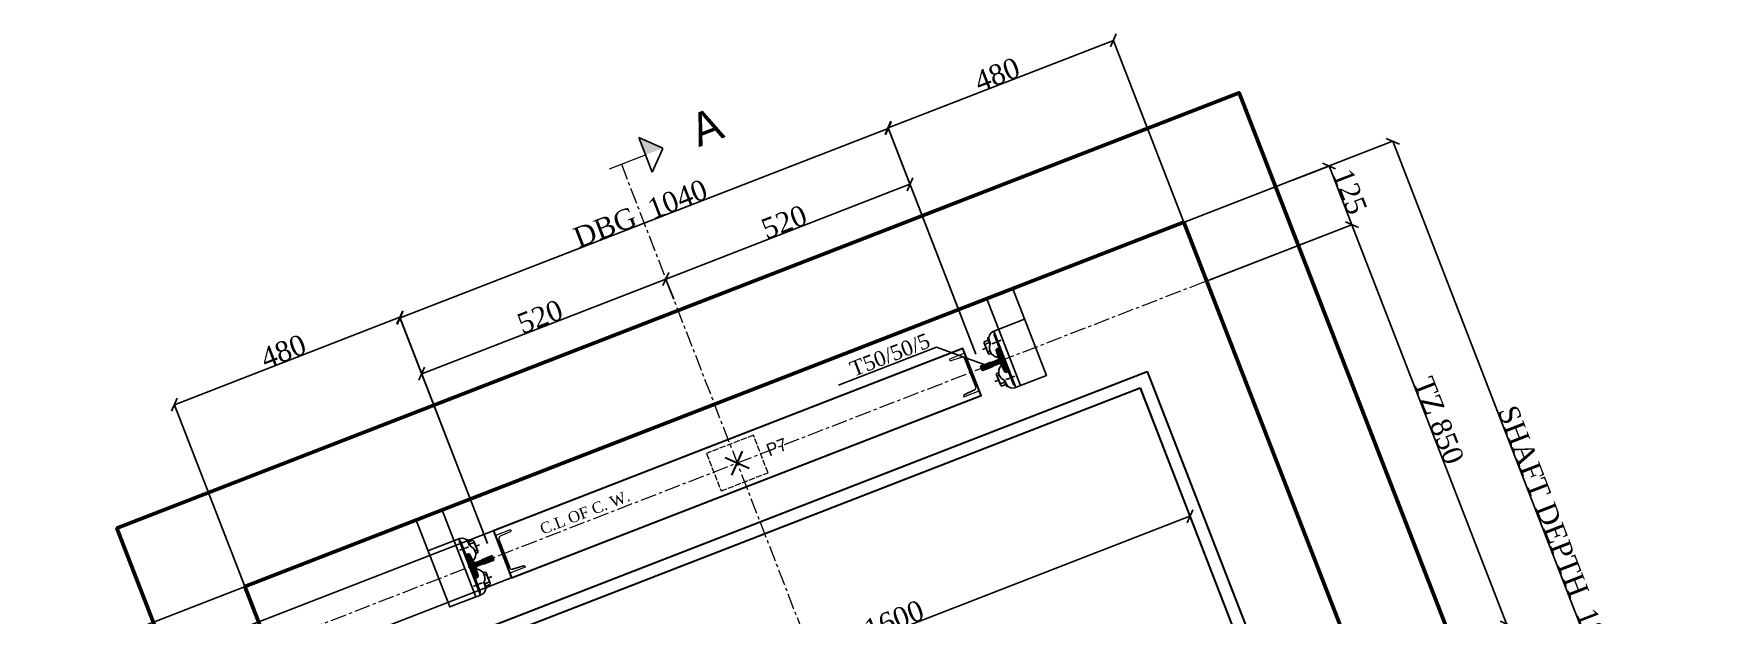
# Model space of a CAD drawing. Header units: millimetres. Extents: x 22640 to 26002, y -77691 to -74265.
# Drawn here: x 22640 to 26002, y -75419 to -74265 of the extents above; entities that cross this region are included whole.
import ezdxf
from ezdxf import colors
from ezdxf.entities.mleader import LeaderData, LeaderLine
from ezdxf.math import Vec2, Vec3

# ---------------------------------------------------------------- set-up
doc = ezdxf.new("R2010")
doc.units = ezdxf.units.MM
for name, pattern in [('ACAD_ISO02W100', [15, 12, -3]), ('ACAD_ISO10W100', [18, 12, -3, 0, -3]), ('CENTER', [50.8, 31.75, -6.35, 6.35, -6.35]), ('CENTER2', [28.575, 19.05, -3.175, 3.175, -3.175])]:
    doc.linetypes.add(name, pattern=pattern)
for name, color, linetype in [('7', 6, 'ACAD_ISO10W100'), ('PDF_0', 7, 'Continuous'), ('PDF_gide rail', 7, 'Continuous')]:
    doc.layers.add(name, color=color, linetype=linetype)
for name, color, linetype, lineweight in [('Car', 3, 'Continuous', 18), ('CL', 2, 'CENTER', 0), ('DL', 8, 'ACAD_ISO02W100', 0), ('step&guides', 3, 'Continuous', 30), ('Wall', 1, 'Continuous', 50)]:
    doc.layers.add(name, color=color, linetype=linetype, lineweight=lineweight)
doc.styles.add('nassar2', font='cent.shx', dxfattribs={"height": 60})
doc.styles.add('top', font='cent.shx', dxfattribs={"height": 40})
doc.dimstyles.new('top', dxfattribs={"dimtxt": 35, "dimasz": 20, "dimexe": 1.25, "dimexo": 0.625, "dimtad": 1, "dimtxsty": 'top', "dimblk": 'OBLIQUE', "dimcen": 2.5, "dimadec": 0, "dimazin": 0, "dimtfac": 1, "dimtmove": 0, "dimatfit": 3, "dimldrblk": 'OBLIQUE', "dimfxl": 1, "dimarcsym": 0})
pattern_1 = [(66.1994384, (43754.69266, -77520.7474), (-0.11436946406, 0.050444283), [])]
pattern_2 = [(66.1994384, (43754.69266, -77520.7474), (-0.1143694641, 0.050444283), [])]

# ---------------------------------------------------------------- blocks, each defined once
blk = doc.blocks.new('_Oblique')
at = {"color": 0, "linetype": 'ByBlock', "lineweight": -2}
blk.add_line((-0.5, -0.5), (0.5, 0.5), dxfattribs=at)
blk = doc.blocks.new('*D35')
at = {"color": 0, "lineweight": -2, "transparency": 16777216}
for p, q in [((23410.2, -74939.7), (23895, -74751.7)), ((23907.4, -74783.7), (23894.5, -74750.5)), ((23506.5, -75188), (23409.7, -74938.5))]:
    blk.add_line(p, q, dxfattribs=at)
at = {"layer": 'Defpoints', "color": 0, "transparency": 16777216}
for p in [(23895, -74751.7), (23907.6, -74784.3), (23506.7, -75188.6)]:
    blk.add_point(p, dxfattribs=at)
at = {"color": 0, "lineweight": -2, "transparency": 16777216, "xscale": 20, "yscale": 20, "zscale": 20}
for p, rotation in [((23895, -74751.7), 21.1994384195994), ((23410.2, -74939.7), 201.1994384195994)]:
    blk.add_blockref('_Oblique', p, dxfattribs=dict(at, rotation=rotation))
at = {"color": 0, "transparency": 16777216, "insert": (23645.1, -74826.4), "char_height": 40, "attachment_point": 5, "rotation": 21.1994, "style": 'top'}
blk.add_mtext('520', dxfattribs=at)
blk = doc.blocks.new('*D36')
at = {"color": 0, "lineweight": -2, "transparency": 16777216}
for p, q in [((24379.8, -74563.6), (23895, -74751.7)), ((24476.1, -74812), (24379.3, -74562.5)), ((23910.6, -74791.9), (23894.5, -74750.5))]:
    blk.add_line(p, q, dxfattribs=at)
at = {"layer": 'Defpoints', "color": 0, "transparency": 16777216}
for p in [(23895, -74751.7), (23910.8, -74792.5), (24476.3, -74812.5)]:
    blk.add_point(p, dxfattribs=at)
at = {"color": 0, "lineweight": -2, "transparency": 16777216, "xscale": 20, "yscale": 20, "zscale": 20}
for p, rotation in [((24379.8, -74563.6), 21.19943841959937), ((23895, -74751.7), 201.1994384195994)]:
    blk.add_blockref('_Oblique', p, dxfattribs=dict(at, rotation=rotation))
at = {"color": 0, "transparency": 16777216, "insert": (24129.9, -74638.4), "char_height": 40, "attachment_point": 5, "rotation": 21.1994, "style": 'top'}
blk.add_mtext('520', dxfattribs=at)
blk = doc.blocks.new('*D37')
at = {"color": 0, "lineweight": -2, "transparency": 16777216}
for p, q in [((23367.1, -74828.7), (24336.7, -74452.6)), ((24510.5, -74900.7), (24336.3, -74451.5)), ((23540.9, -75276.8), (23366.7, -74827.6))]:
    blk.add_line(p, q, dxfattribs=at)
at = {"layer": 'Defpoints', "color": 0, "transparency": 16777216}
for p in [(24336.7, -74452.6), (24510.8, -74901.3), (23541.1, -75277.4)]:
    blk.add_point(p, dxfattribs=at)
at = {"color": 0, "lineweight": -2, "transparency": 16777216, "xscale": 20, "yscale": 20, "zscale": 20}
for p, rotation in [((24336.7, -74452.6), 21.1994384195994), ((23367.1, -74828.7), 201.1994384195994)]:
    blk.add_blockref('_Oblique', p, dxfattribs=dict(at, rotation=rotation))
at = {"color": 0, "transparency": 16777216, "insert": (23844.5, -74621.5), "char_height": 40, "attachment_point": 5, "rotation": 21.1994, "style": 'top'}
blk.add_mtext('DBG  1040', dxfattribs=at)
blk = doc.blocks.new('*D38')
at = {"color": 0, "lineweight": -2, "transparency": 16777216}
for p, q in [((23366.7, -74827.6), (22919.1, -75001.1)), ((23538.8, -75271.4), (23366.2, -74826.4)), ((23104.2, -75478.1), (22918.7, -75000))]:
    blk.add_line(p, q, dxfattribs=at)
at = {"layer": 'Defpoints', "color": 0, "transparency": 16777216}
for p in [(22919.1, -75001.1), (23539, -75272), (23104.4, -75478.7)]:
    blk.add_point(p, dxfattribs=at)
at = {"color": 0, "lineweight": -2, "transparency": 16777216, "xscale": 20, "yscale": 20, "zscale": 20}
for p, rotation in [((23366.7, -74827.6), 21.19943841959937), ((22919.1, -75001.1), 201.1994384195994)]:
    blk.add_blockref('_Oblique', p, dxfattribs=dict(at, rotation=rotation))
at = {"color": 0, "transparency": 16777216, "insert": (23135.4, -74895.1), "char_height": 40, "attachment_point": 5, "rotation": 21.1994, "style": 'top'}
blk.add_mtext('480', dxfattribs=at)
blk = doc.blocks.new('*D39')
at = {"color": 0, "lineweight": -2, "transparency": 16777216}
for p, q in [((24336.3, -74451.5), (24783.8, -74277.9)), ((24968.8, -74754.9), (24783.3, -74276.7)), ((24510.5, -74900.7), (24335.8, -74450.3))]:
    blk.add_line(p, q, dxfattribs=at)
at = {"layer": 'Defpoints', "color": 0, "transparency": 16777216}
for p in [(24783.8, -74277.9), (24969, -74755.5), (24510.8, -74901.3)]:
    blk.add_point(p, dxfattribs=at)
at = {"color": 0, "lineweight": -2, "transparency": 16777216, "xscale": 20, "yscale": 20, "zscale": 20}
for p, rotation in [((24783.8, -74277.9), 21.1994384195994), ((24336.3, -74451.5), 201.1994384195994)]:
    blk.add_blockref('_Oblique', p, dxfattribs=dict(at, rotation=rotation))
at = {"color": 0, "transparency": 16777216, "insert": (24552.6, -74345.5), "char_height": 40, "attachment_point": 5, "rotation": 21.1994, "style": 'top'}
blk.add_mtext('480', dxfattribs=at)
blk = doc.blocks.new('*D47')
at = {"color": 0, "lineweight": -2, "transparency": 16777216}
for p, q in [((25140, -74555.1), (25213.2, -74526.7)), ((25257.3, -74643.7), (25212.1, -74527.2)), ((24965, -74757.1), (25258.4, -74643.3))]:
    blk.add_line(p, q, dxfattribs=at)
at = {"layer": 'Defpoints', "color": 0, "transparency": 16777216}
for p in [(25212.1, -74527.2), (25139.4, -74555.4), (24964.4, -74757.3)]:
    blk.add_point(p, dxfattribs=at)
at = {"color": 0, "lineweight": -2, "transparency": 16777216, "xscale": 20, "yscale": 20, "zscale": 20}
for p, rotation in [((25212.1, -74527.2), 111.1994384197184), ((25257.3, -74643.7), 291.1994384197184)]:
    blk.add_blockref('_Oblique', p, dxfattribs=dict(at, rotation=rotation))
at = {"color": 0, "transparency": 16777216, "insert": (25253.9, -74578), "char_height": 40, "attachment_point": 5, "rotation": 291.1994, "style": 'top'}
blk.add_mtext('125', dxfattribs=at)
blk = doc.blocks.new('*D49')
at = {"color": 0, "lineweight": -2, "transparency": 16777216}
for p, q in [((24969.6, -74755.3), (25258.4, -74643.3)), ((25564.6, -75436.2), (25257.3, -74643.7)), ((25272.3, -75549.6), (25565.8, -75435.7))]:
    blk.add_line(p, q, dxfattribs=at)
at = {"layer": 'Defpoints', "color": 0, "transparency": 16777216}
for p in [(25257.3, -74643.7), (24969, -74755.5), (25271.8, -75549.8)]:
    blk.add_point(p, dxfattribs=at)
at = {"color": 0, "lineweight": -2, "transparency": 16777216, "xscale": 20, "yscale": 20, "zscale": 20}
for p, rotation in [((25257.3, -74643.7), 111.1994384197184), ((25564.6, -75436.2), 291.1994384197184)]:
    blk.add_blockref('_Oblique', p, dxfattribs=dict(at, rotation=rotation))
at = {"color": 0, "transparency": 16777216, "insert": (25430.2, -75032.5), "char_height": 40, "attachment_point": 5, "rotation": 291.1994, "style": 'top'}
blk.add_mtext('TZ 850', dxfattribs=at)
blk = doc.blocks.new('*D53')
at = {"color": 0, "lineweight": -2, "transparency": 16777216}
for p, q in [((23058.6, -75362.4), (22651.8, -75520.2)), ((23103.8, -75479), (22697, -75636.7)), ((22698.2, -75636.3), (22653, -75519.7))]:
    blk.add_line(p, q, dxfattribs=at)
at = {"layer": 'Defpoints', "color": 0, "transparency": 16777216}
for p in [(23059.2, -75362.2), (23104.4, -75478.7), (22653, -75519.7)]:
    blk.add_point(p, dxfattribs=at)
at = {"color": 0, "lineweight": -2, "transparency": 16777216, "xscale": 20, "yscale": 20, "zscale": 20}
for p, rotation in [((22653, -75519.7), 111.1994384197184), ((22698.2, -75636.3), 291.1994384197184)]:
    blk.add_blockref('_Oblique', p, dxfattribs=dict(at, rotation=rotation))
at = {"color": 0, "transparency": 16777216, "insert": (22694.8, -75570.6), "char_height": 40, "attachment_point": 5, "rotation": 291.1994, "style": 'top'}
blk.add_mtext('125', dxfattribs=at)
blk = doc.blocks.new('*D63')
at = {"color": 0, "lineweight": -2, "transparency": 16777216}
for p, q in [((24837, -74968.3), (24936.1, -75223.7)), ((23443.9, -75801.1), (24935.7, -75222.5)), ((23345.3, -75546.8), (23444.4, -75802.3))]:
    blk.add_line(p, q, dxfattribs=at)
at = {"layer": 'Defpoints', "color": 0, "transparency": 16777216}
for p in [(24836.8, -74967.7), (24935.7, -75222.5), (23345.1, -75546.3)]:
    blk.add_point(p, dxfattribs=at)
at = {"color": 0, "lineweight": -2, "transparency": 16777216, "xscale": 20, "yscale": 20, "zscale": 20}
for p, rotation in [((24935.7, -75222.5), 21.1994384195994), ((23443.9, -75801.1), 201.1994384195994)]:
    blk.add_blockref('_Oblique', p, dxfattribs=dict(at, rotation=rotation))
at = {"color": 0, "transparency": 16777216, "insert": (24182.3, -75492.6), "char_height": 40, "attachment_point": 5, "rotation": 21.1994, "style": 'top'}
blk.add_mtext('CAR WIDTH 1600', dxfattribs=at)
blk = doc.blocks.new('*D54')
at = {"color": 0, "lineweight": -2, "transparency": 16777216}
for p, q in [((24919.8, -74640.5), (25339.8, -74477.6)), ((25989.5, -76156.3), (25338.6, -74478.1)), ((25570.7, -76318.7), (25990.7, -76155.8))]:
    blk.add_line(p, q, dxfattribs=at)
at = {"layer": 'Defpoints', "color": 0, "transparency": 16777216}
for p in [(25338.6, -74478.1), (24919.2, -74640.8), (25570.1, -76319)]:
    blk.add_point(p, dxfattribs=at)
at = {"color": 0, "lineweight": -2, "transparency": 16777216, "xscale": 20, "yscale": 20, "zscale": 20}
for p, rotation in [((25338.6, -74478.1), 111.1994384197184), ((25989.5, -76156.3), 291.1994384197184)]:
    blk.add_blockref('_Oblique', p, dxfattribs=dict(at, rotation=rotation))
at = {"color": 0, "transparency": 16777216, "insert": (25665.2, -75263.1), "char_height": 40, "attachment_point": 5, "rotation": 291.1994, "style": 'top'}
blk.add_mtext('SHAFT DEPTH  1800', dxfattribs=at)
blk = doc.blocks.new('*D64')
at = {"color": 0, "lineweight": -2, "transparency": 16777216}
for p, q in [((23551.9, -75251.5), (22813.8, -75537.8)), ((23588.1, -75344.8), (22849.9, -75631.1)), ((22814.9, -75537.4), (22851.1, -75630.6))]:
    blk.add_line(p, q, dxfattribs=at)
at = {"layer": 'Defpoints', "color": 0, "transparency": 16777216}
for p in [(23552.5, -75251.3), (23588.6, -75344.5), (22851.1, -75630.6)]:
    blk.add_point(p, dxfattribs=at)
at = {"color": 0, "lineweight": -2, "transparency": 16777216, "xscale": 20, "yscale": 20, "zscale": 20}
for p, rotation in [((22814.9, -75537.4), 111.1994384197184), ((22851.1, -75630.6), 291.1994384197184)]:
    blk.add_blockref('_Oblique', p, dxfattribs=dict(at, rotation=rotation))
at = {"color": 0, "transparency": 16777216, "insert": (22833, -75584), "char_height": 40, "attachment_point": 5, "rotation": 291.1994, "style": 'top'}
blk.add_mtext('100', dxfattribs=at)
blk = doc.blocks.new('*D65')
at = {"color": 0, "lineweight": -2, "transparency": 16777216}
for p, q in [((23588.1, -75344.8), (22803.3, -75649.1)), ((23312.2, -75532.2), (22830.4, -75719.1)), ((22804.5, -75648.7), (22831.6, -75718.6))]:
    blk.add_line(p, q, dxfattribs=at)
at = {"layer": 'Defpoints', "color": 0, "transparency": 16777216}
for p in [(23588.6, -75344.5), (23312.7, -75532), (22831.6, -75718.6)]:
    blk.add_point(p, dxfattribs=at)
at = {"color": 0, "lineweight": -2, "transparency": 16777216, "xscale": 20, "yscale": 20, "zscale": 20}
for p, rotation in [((22804.5, -75648.7), 111.1994384197184), ((22831.6, -75718.6), 291.1994384197184)]:
    blk.add_blockref('_Oblique', p, dxfattribs=dict(at, rotation=rotation))
at = {"color": 0, "transparency": 16777216, "insert": (22818, -75683.7), "char_height": 40, "attachment_point": 5, "rotation": 291.1994, "style": 'top'}
blk.add_mtext('75', dxfattribs=at)

msp = doc.modelspace()

# ---------------------------------------------------------------- hatches: boundary and pattern name
h = msp.add_hatch()
h.set_pattern_fill('ANSI31', color=256, angle=21.199438)
h.set_pattern_definition(pattern_2)
h.paths.add_polyline_path([(24559.061, -74887.577), (24554.12, -74889.493, 0.26508525), (24551.827, -74893.262), (24555.36, -74907.388, -0.36605419), (24552.624, -74912.993), (24540.895, -74917.542), (24540.57, -74916.702), (24519.846, -74924.74), (24521.485, -74928.966), (24568.101, -74910.885)])
h = msp.add_hatch()
h.set_pattern_fill('ANSI31', color=256, angle=21.199438)
h.set_pattern_definition(pattern_2)
edge = h.paths.add_edge_path()
edge.add_line((24577.312, -74934.633), (24572.372, -74936.549))
edge.add_arc((24571.339, -74932.217), 4.453, 224.026314, 283.413478, ccw=False)
edge.add_line((24568.137, -74935.312), (24561.221, -74922.498))
edge.add_arc((24556.964, -74924.781), 4.83, 28.211738, 108.633192)
edge.add_line((24555.421, -74920.204), (24543.692, -74924.753))
edge.add_line((24543.692, -74924.753), (24544.018, -74925.593))
edge.add_line((24544.018, -74925.593), (24523.294, -74933.631))
edge.add_line((24523.294, -74933.631), (24521.485, -74928.966))
edge.add_line((24521.485, -74928.966), (24568.101, -74910.885))
edge.add_line((24568.101, -74910.885), (24577.312, -74934.633))
h = msp.add_hatch()
h.set_pattern_fill('ANSI31', color=256, angle=21.199438)
h.set_pattern_definition(pattern_1)
h.paths.add_polyline_path([(23496.207, -75299.818), (23501.147, -75297.902, -0.26508525), (23505.383, -75299.139), (23512.298, -75311.954, 0.36605419), (23518.098, -75314.247), (23529.827, -75309.698), (23529.501, -75308.859), (23550.225, -75300.821), (23551.864, -75305.046), (23505.248, -75323.127)])
h = msp.add_hatch()
h.set_pattern_fill('ANSI31', color=256, angle=21.199438)
h.set_pattern_definition(pattern_1)
edge = h.paths.add_edge_path()
edge.add_line((23514.459, -75346.875), (23519.399, -75344.959))
edge.add_arc((23517.241, -75341.063), 4.453, 298.985399, 358.372563)
edge.add_line((23521.692, -75341.19), (23518.159, -75327.063))
edge.add_arc((23522.842, -75325.879), 4.83, 473.765685, 554.187139, ccw=False)
edge.add_line((23520.895, -75321.459), (23532.624, -75316.91))
edge.add_line((23532.624, -75316.91), (23532.95, -75317.749))
edge.add_line((23532.95, -75317.749), (23553.674, -75309.711))
edge.add_line((23553.674, -75309.711), (23551.864, -75305.046))
edge.add_line((23551.864, -75305.046), (23505.248, -75323.127))
edge.add_line((23505.248, -75323.127), (23514.459, -75346.875))
at = {"layer": 'Car', "lineweight": 25, "ltscale": 4, "transparency": 16777216}
h = msp.add_hatch(color=256, dxfattribs=at)
h.dxf.hatch_style = 1
h.paths.add_polyline_path([(23854.809, -74505.235), (23841.613, -74470.934), (23888.903, -74492.118)])

# ---------------------------------------------------------------- linework, layer by layer
for p, q in [((23063.849, -75360.382), (24919.181, -74640.768)), ((24546.471, -74855.117), (24607.456, -74831.463)), ((24559.146, -74887.797), (24546.471, -74855.117)), ((24488.614, -74909.967), (24510.291, -74965.856)), ((24552.624, -74912.993), (24540.895, -74917.542)), ((24554.12, -74889.493), (24559.061, -74887.577)), ((24559.146, -74887.797), (24577.227, -74934.413)), ((24540.527, -74916.592), (24519.803, -74924.63)), ((24519.803, -74924.63), (24523.166, -74933.301)), ((24519.803, -74924.63), (24523.166, -74933.301)), ((24523.166, -74933.301), (24519.803, -74924.63)), ((24540.57, -74916.702), (24519.846, -74924.74)), ((24519.846, -74924.74), (24523.209, -74933.411)), ((24519.846, -74924.74), (24523.209, -74933.411)), ((24543.89, -74925.263), (24523.166, -74933.301)), ((24543.933, -74925.373), (24523.209, -74933.411)), ((24540.895, -74917.542), (24540.527, -74916.592)), ((24543.522, -74924.313), (24543.89, -74925.263)), ((24555.282, -74919.847), (24543.554, -74924.396)), ((24572.201, -74936.109), (24577.141, -74934.193)), ((24572.201, -74936.109), (24577.016, -74934.242)), ((24577.227, -74934.413), (24589.731, -74966.653)), ((24587.399, -74967.558), (24650.717, -74942.999)), ((23496.293, -75300.038), (23483.617, -75267.358)), ((23563.328, -75268.852), (23585.005, -75324.74)), ((23501.147, -75297.902), (23496.207, -75299.818)), ((23496.293, -75300.038), (23514.373, -75346.655)), ((23518.098, -75314.247), (23529.827, -75309.698)), ((23520.757, -75321.101), (23532.485, -75316.552)), ((23529.459, -75308.749), (23550.183, -75300.711)), ((23529.827, -75309.698), (23529.459, -75308.749)), ((23529.501, -75308.859), (23550.225, -75300.821)), ((23532.453, -75316.47), (23532.822, -75317.419)), ((23532.822, -75317.419), (23553.546, -75309.381)), ((23532.864, -75317.529), (23553.588, -75309.491)), ((23550.183, -75300.711), (23553.546, -75309.381)), ((23550.183, -75300.711), (23553.546, -75309.381)), ((23553.546, -75309.381), (23550.183, -75300.711)), ((23550.225, -75300.821), (23553.588, -75309.491)), ((23550.225, -75300.821), (23553.588, -75309.491)), ((23519.228, -75344.519), (23514.288, -75346.435)), ((23514.373, -75346.655), (23526.878, -75378.895)), ((23519.228, -75344.519), (23514.414, -75346.386))]:
    msp.add_line(p, q)
for points in [[(24599.055, -74963.037), (24650.717, -74942.999), (24583.927, -74770.8), (24532.265, -74790.838)], [(23517.555, -75382.511), (23465.893, -75402.549), (23399.103, -75230.35), (23450.765, -75210.312)]]:
    msp.add_lwpolyline(points, close=True)
for points in [[(23483.617, -75267.358), (23422.632, -75291.013)], [(23526.963, -75379.115), (23498.994, -75389.963)]]:
    msp.add_lwpolyline(points)
at = {"layer": 'Car', "lineweight": 25, "ltscale": 4, "transparency": 33554666}
for p, q in [((23888.903, -74492.118, -114), (23841.613, -74470.934, -114)), ((23841.613, -74470.934, -114), (23868.004, -74539.535, -114)), ((23868.004, -74539.535, -114), (23889.057, -74492.194, -114))]:
    msp.add_line(p, q, dxfattribs=at)
at = {"layer": 'Car', "ltscale": 4, "transparency": 33554666}
msp.add_line((23783.217, -74533.002, -114), (23854.809, -74505.235, -114), dxfattribs=at)
at = {"layer": 'Car', "linetype": 'CENTER2', "lineweight": 30, "ltscale": 4, "transparency": 33554666}
for p, q in [((24060.65, -75127.672), (24012.784, -75106.56)), ((24026.161, -75141.049), (24047.273, -75093.182))]:
    msp.add_line(p, q, dxfattribs=at)
at = {"layer": 'CL'}
for p, q in [((23806.638, -74523.918, -110.467), (24885.538, -77305.571)), ((24964.383, -74757.308), (23109.051, -75476.923))]:
    msp.add_line(p, q, dxfattribs=at)
at = {"layer": 'DL'}
msp.add_lwpolyline([(24004.658, -75172.348), (24097.89, -75136.186), (24068.961, -75061.6), (23975.728, -75097.762)], close=True, dxfattribs=at)
at = {"layer": 'PDF_0', "lineweight": 25}
for points in [[(24527.478, -74876.525, 0.42555746), (24529.102, -74880.703), (24537.75, -74877.349)], [(24536.04, -74867.54), (24534.219, -74868.246), (24539.162, -74880.99, 0.19879356), (24539.278, -74878.589)], [(24540.966, -74899.141), (24536.869, -74900.729, -0.42555746), (24535.245, -74896.551)], [(24539.149, -74880.991, 0.4769017), (24552.202, -74906.445, 0.14500939), (24553.446, -74906.343)], [(24555.982, -74937.855), (24551.885, -74939.444, 0.42555746), (24553.503, -74943.625)], [(24566.879, -74952.483, -0.4769017), (24559.354, -74924.884, -0.14500939), (24560.341, -74924.121)], [(24561.271, -74963.651, -0.42555746), (24559.653, -74959.47), (24568.3, -74956.116)], [(24573.651, -74964.512), (24571.831, -74965.218), (24566.888, -74952.474, -0.19879356), (24568.592, -74954.17)], [(23499.697, -75269.499), (23501.518, -75268.793), (23506.461, -75281.537, -0.19879356), (23504.756, -75279.842)], [(23512.078, -75270.361, -0.42555746), (23513.696, -75274.542), (23505.048, -75277.896)], [(23506.47, -75281.529, -0.4769017), (23513.995, -75309.128, -0.14500939), (23513.007, -75309.891)], [(23517.367, -75296.157), (23521.463, -75294.568, 0.42555746), (23519.845, -75290.387)], [(23534.199, -75353.021, 0.4769017), (23521.146, -75327.566, 0.14500939), (23519.902, -75327.669)], [(23532.383, -75334.871), (23536.479, -75333.282, -0.42555746), (23538.103, -75337.461)], [(23537.309, -75366.471), (23539.13, -75365.765), (23534.187, -75353.021, 0.19879356), (23534.071, -75355.422)], [(23545.871, -75357.487, 0.42555746), (23544.247, -75353.308), (23535.599, -75356.662)]]:
    msp.add_lwpolyline(points, format="xyb", dxfattribs=at)
for points in [[(24527.337, -74876.152), (24535.984, -74872.798)], [(24527.401, -74878.96), (24535.168, -74898.986)], [(24537.071, -74872.9), (24539.19, -74878.362)], [(24542.673, -74879.978), (24548.864, -74877.577)], [(24546.471, -74855.117), (24544.138, -74856.021)], [(24556.421, -74886.339), (24547.065, -74862.217)], [(24547.723, -74858.347), (24588.649, -74963.863)], [(24588.649, -74963.863), (24547.723, -74858.347)], [(24547.723, -74858.347), (24588.649, -74963.863)], [(24549.448, -74877.35), (24550.416, -74876.975)], [(24551.252, -74876.651), (24560.588, -74873.03)], [(24523.911, -74891.618), (24531.193, -74888.794)], [(24523.911, -74891.618), (24531.193, -74888.794)], [(24532.103, -74888.441), (24533.013, -74888.088)], [(24538.745, -74894.766), (24535.104, -74896.178)], [(24551.183, -74893.083), (24554.509, -74904.36)], [(24552.121, -74890.102), (24553.941, -74889.395), (24556.348, -74888.367)], [(24559.572, -74961.904), (24551.805, -74941.878)], [(24557.292, -74942.583), (24553.651, -74943.995)], [(24567.611, -74935.439), (24562.464, -74924.868)], [(24570.314, -74937.008), (24572.135, -74936.302), (24574.606, -74935.439)], [(24576.027, -74936.887), (24585.383, -74961.009)], [(24578.913, -74947.966), (24588.249, -74944.345)], [(24487.426, -74981.306), (24508.037, -74971.793)], [(24548.459, -74954.91), (24555.741, -74952.085)], [(24548.459, -74954.91), (24555.741, -74952.085)], [(24556.652, -74951.732), (24557.562, -74951.379)], [(24561.418, -74964.021), (24570.066, -74960.667)], [(24570.799, -74959.859), (24568.681, -74954.397)], [(24570.333, -74951.294), (24576.525, -74948.892)], [(24577.109, -74948.666), (24578.077, -74948.29)], [(24589.731, -74966.653), (24587.399, -74967.558)], [(23483.617, -75267.358), (23485.949, -75266.454)], [(23484.87, -75270.588), (23525.796, -75376.105)], [(23525.796, -75376.105), (23484.87, -75270.588)], [(23484.87, -75270.588), (23525.796, -75376.105)], [(23497.322, -75297.125), (23487.966, -75273.002)], [(23503.186, -75283.157), (23496.994, -75285.559)], [(23502.549, -75274.153), (23504.668, -75279.615)], [(23511.931, -75269.991), (23503.283, -75273.345)], [(23513.777, -75272.107), (23521.544, -75292.133)], [(23516.697, -75282.279), (23515.787, -75282.632)], [(23524.889, -75279.102), (23517.607, -75281.926)], [(23524.889, -75279.102), (23517.607, -75281.926)], [(23494.606, -75286.485), (23485.27, -75290.106)], [(23496.41, -75285.785), (23495.442, -75286.161)], [(23503.034, -75297.003), (23501.214, -75297.71), (23498.743, -75298.573)], [(23505.738, -75298.573), (23510.885, -75309.143)], [(23516.057, -75291.429), (23519.698, -75290.017)], [(23516.927, -75347.672), (23526.284, -75371.795)], [(23521.228, -75343.91), (23519.407, -75344.616), (23517.001, -75345.645)], [(23522.166, -75340.928), (23518.839, -75329.652)], [(23534.603, -75339.246), (23538.244, -75337.834)], [(23545.948, -75355.052), (23538.18, -75335.026)], [(23541.245, -75345.571), (23540.335, -75345.924)], [(23549.438, -75342.393), (23542.156, -75345.218)], [(23549.438, -75342.393), (23542.156, -75345.218)], [(23612.307, -75320.732), (23590.672, -75327.605)], [(23522.267, -75357.8), (23512.931, -75361.421)], [(23524.071, -75357.1), (23523.103, -75357.476)], [(23530.846, -75354.472), (23524.655, -75356.874)], [(23526.878, -75378.895), (23529.21, -75377.99)], [(23536.277, -75361.112), (23534.159, -75355.65)], [(23546.012, -75357.86), (23537.364, -75361.214)]]:
    msp.add_lwpolyline(points, dxfattribs=at)
at = {"layer": 'PDF_0', "lineweight": 13}
for points in [[(24487.426, -74981.306), (24486.986, -74981.477), (24486.717, -74982.087), (24486.447, -74982.698), (24486.178, -74983.309), (24485.908, -74983.92), (24486.079, -74984.36), (24486.591, -74985.68), (24517.396, -74973.732), (24488.379, -74898.92), (24458.015, -74910.698), (24458.527, -74912.018), (24458.697, -74912.458), (24458.868, -74912.898), (24459.479, -74913.167), (24459.65, -74913.607), (24460.09, -74913.437), (24460.7, -74913.706), (24461.14, -74913.535), (24461.581, -74913.365), (24482.336, -74906.833)], [(23612.307, -75320.732), (23612.748, -75320.561), (23613.358, -75320.831), (23613.969, -75321.1), (23614.58, -75321.37), (23615.191, -75321.639), (23615.361, -75322.079), (23615.873, -75323.399), (23585.069, -75335.347), (23556.052, -75260.536), (23586.417, -75248.758), (23586.929, -75250.079), (23587.099, -75250.519), (23587.27, -75250.959), (23587.001, -75251.57), (23587.171, -75252.01), (23586.731, -75252.18), (23586.462, -75252.791), (23586.022, -75252.962), (23585.582, -75253.132), (23565.851, -75262.304)]]:
    msp.add_lwpolyline(points, dxfattribs=at)
at = {"layer": 'PDF_0', "lineweight": 25}
for centre, radius, start, end in [((24550.201, -74868.472), 13.848, 115.96374, 199.647143), ((24549.964, -74861.232), 3.062, 131.174228, 198.764808), ((24562.457, -74876.929), 33.439, 186.949824, 215.449053), ((24554.238, -74892.406), 3.129, 132.572311, 192.506949), ((24553.413, -74905.049), 1.295, 271.453491, 32.151866), ((24554.502, -74887.285), 2.139, 329.631681, 26.240225), ((24586.829, -74939.766), 33.439, 186.949824, 215.449053), ((24570.324, -74933.879), 3.129, 209.891928, 269.826566), ((24573.972, -74937.482), 2.139, 16.158652, 72.767196), ((24583.481, -74954.276), 13.848, 202.751734, 286.435137), ((24588.188, -74959.782), 3.062, 203.634069, 271.224648), ((23485.161, -75274.23), 3.062, 23.634069, 91.224648), ((23489.867, -75279.736), 13.848, 22.751734, 106.435137), ((23486.52, -75294.246), 33.439, 6.949824, 35.449053), ((23499.377, -75296.529), 2.139, 196.158652, 252.767196), ((23503.025, -75300.132), 3.129, 29.891928, 89.826566), ((23512.159, -75308.913), 1.295, 190.24701, 310.945385), ((23518.846, -75346.727), 2.139, 149.631681, 206.240225), ((23519.111, -75341.606), 3.129, 312.572311, 12.506949), ((23510.892, -75357.082), 33.439, 6.949824, 35.449053), ((23523.384, -75372.78), 3.062, 311.174228, 18.764808), ((23523.148, -75365.54), 13.848, 295.96374, 19.647143)]:
    msp.add_arc(centre, radius, start, end, dxfattribs=at)
at = {"layer": 'PDF_0', "lineweight": 13}
for centre, radius, start, end in [((24483.253, -74912.852), 6.088, 28.283483, 98.662772), ((24505.483, -74967.407), 5.052, 294.561281, 17.881908), ((23569.232, -75267.367), 6.088, 123.736105, 194.115394), ((23589.602, -75322.644), 5.052, 204.516968, 287.837596)]:
    msp.add_arc(centre, radius, start, end, dxfattribs=at)
at = {"layer": 'PDF_gide rail', "lineweight": 25}
for points in [[(24551.827, -74893.262), (24555.413, -74907.446)], [(24567.966, -74934.872), (24561.05, -74921.98)], [(24567.966, -74934.872), (24561.05, -74921.98)], [(23505.383, -75299.139), (23512.299, -75312.032)], [(23521.522, -75340.75), (23517.936, -75326.565)], [(23521.522, -75340.75), (23517.936, -75326.565)]]:
    msp.add_lwpolyline(points, dxfattribs=at)
for centre, radius, start, end in [((24556.278, -74893.388), 4.453, 118.985399, 178.372563), ((24550.677, -74908.572), 4.83, 293.765685, 14.632481), ((24557.013, -74924.016), 4.514, 25.640875, 112.540541), ((24571.168, -74931.777), 4.453, 224.026314, 283.413478), ((24571.168, -74931.777), 4.453, 224.026314, 283.413478), ((23502.181, -75302.234), 4.453, 44.026314, 103.413478), ((23516.555, -75309.67), 4.83, 207.766396, 288.633192), ((23522.29, -75325.346), 4.514, 109.858336, 196.758002), ((23517.07, -75340.623), 4.453, 298.985399, 358.372563), ((23517.07, -75340.623), 4.453, 298.985399, 358.372563)]:
    msp.add_arc(centre, radius, start, end, dxfattribs=at)
at = {"layer": 'step&guides'}
for p, q in [((23312.749, -75531.989), (24851.089, -74935.324)), ((24851.089, -74935.324), (25375.431, -76287.199)), ((23345.097, -75546.257), (24836.821, -74967.673)), ((24836.821, -74967.673), (25343.083, -76272.931))]:
    msp.add_line(p, q, dxfattribs=at)
msp.add_lwpolyline([(23588.634, -75344.54), (24520.968, -74982.942), (24484.807, -74889.71), (23552.473, -75251.307)], close=True, dxfattribs=at)
at = {"layer": 'Wall'}
for points in [[(25306.774, -76635.604), (25828.877, -76433.099), (25033.323, -74381.979), (22805.061, -75246.24), (23600.615, -77297.36), (24122.718, -77094.855)], [(24050.395, -76908.39), (23710.095, -77040.38), (23059.188, -75362.19), (24923.842, -74638.959), (25574.75, -76317.149), (25234.451, -76449.138)]]:
    msp.add_lwpolyline(points, dxfattribs=at)

# ---------------------------------------------------------------- texts
at = {"ltscale": 4, "transparency": 33554666, "insert": (23990.928, -74408.682, -114), "char_height": 65, "attachment_point": 3, "rotation": 20.927392}
msp.add_mtext_dynamic_manual_height_columns('A', width=315.98199, gutter_width=125, heights=[0], dxfattribs=at)
at = {"linetype": 'ACAD_ISO02W100', "ltscale": 4, "transparency": 33554666, "insert": (24091.61, -75080.833), "char_height": 25, "attachment_point": 1, "rotation": 21.199438}
msp.add_mtext_dynamic_manual_height_columns('P7', width=377.71746, gutter_width=125, heights=[0], dxfattribs=at)
at = {"layer": '7', "ltscale": 4, "rotation": 21.199438}
for s, width, gutter_width, insert, char_height, attachment_point in [('{\\Fcent|c0;T50/50/5}', 812.66208, 175, (24411.809, -74857.811), 30, 3), ('{\\Fcent|c0;C.L OF C. W.}', 920.85121, 12.5, (23642.42, -75238.663), 22, 1)]:
    msp.add_mtext_dynamic_manual_height_columns(s, width=width, gutter_width=gutter_width, heights=[0], dxfattribs=dict(at, insert=insert, char_height=char_height, attachment_point=attachment_point))

# ---------------------------------------------------------------- dimensions: what is measured, and where the dimension line sits
for base, p1, p2, angle, picture, middle in [((24783.801, -74277.9), (24510.763, -74901.322), (24969.044, -74755.5), 201.199438, '*D39', (24560.042, -74364.688)), ((25212.059, -74527.171), (24964.383, -74757.308), (25139.378, -74555.361), 111.199438, '*D47', (25234.66, -74585.441)), ((23894.97, -74751.659), (24476.325, -74812.535), (23910.821, -74792.526), 201.199438, '*D36', (24137.375, -74657.639)), ((23894.97, -74751.659), (23506.705, -75188.615), (23907.639, -74784.324), 21.199438, '*D35', (23652.565, -74845.679)), ((22919.146, -75001.131), (23539.034, -75271.967), (23104.39, -75478.731), 21.199438, '*D38', (23142.905, -74914.343)), ((22652.989, -75519.74), (23104.39, -75478.731), (23059.188, -75362.19), 111.199438, '*D53', (22675.59, -75578.01))]:
    dim = msp.add_linear_dim(base=base, p1=p1, p2=p2, angle=angle, dimstyle='top')
    dim.commit()
    dim.dimension.update_dxf_attribs({"geometry": picture, "text_midpoint": middle, "dimtype": 160})
for base, p1, p2, angle, text, picture, middle in [((24336.736, -74452.641), (23541.142, -75277.402), (24510.763, -74901.322), 21.199438, 'DBG  <>', '*D37', (23851.926, -74640.681)), ((25338.597, -74478.091), (25570.089, -76318.957), (24919.181, -74640.768), 111.199438, 'SHAFT DEPTH  <>', '*D54', (25645.97, -75270.57)), ((25257.261, -74643.712), (25271.756, -75549.787), (24969.044, -74755.5), 111.199438, 'TZ <>', '*D49', (25410.948, -75039.951)), ((24935.661, -75222.503), (23345.097, -75546.257), (24836.821, -74967.673), 21.199438, 'CAR WIDTH <>', '*D63', (24189.799, -75511.796))]:
    dim = msp.add_linear_dim(base=base, p1=p1, p2=p2, angle=angle, text=text, dimstyle='top')
    dim.commit()
    dim.dimension.update_dxf_attribs({"geometry": picture, "text_midpoint": middle, "dimtype": 160})
for base, p1, p2, picture, middle in [((22851.079, -75630.61), (23552.473, -75251.307), (23588.634, -75344.54), '*D64', (22813.769, -75591.452)), ((22831.584, -75718.616), (23588.634, -75344.54), (23312.749, -75531.989), '*D65', (22798.794, -75691.112))]:
    dim = msp.add_linear_dim(base=base, p1=p1, p2=p2, angle=111.199438, dimstyle='top', override={"dimtmove": 1})
    dim.commit()
    dim.dimension.update_dxf_attribs({"geometry": picture, "text_midpoint": middle, "dimtype": 160})

# ---------------------------------------------------------------- leaders
ml = msp.add_multileader_mtext('Standard')
ml.set_content('', color=256, style='nassar2')
ml.set_leader_properties()
ml.build(insert=Vec2(0, 0))
ml.multileader.update_dxf_attribs({"text_left_attachment_type": 6, "text_right_attachment_type": 6, "arrow_head_size": 12})
ctx = ml.context
ctx.base_point, ctx.char_height, ctx.arrow_head_size, ctx.landing_gap_size, ctx.plane_origin, ctx.plane_x_axis, ctx.plane_y_axis = Vec3(24237.85, -74962.571), 60, 12, 0.09, Vec3(24485.031, -74739.425), Vec3(0.93232735, 0.36161543), Vec3(-0.36161543, 0.93232735)
ctx.left_attachment, ctx.right_attachment, ctx.text_align_type = 6, 6, 2
notes = []
notes.append((ctx, [(0, (1, 1, 0), (24432.753, -74886.975), (-0.93232735, -0.36161543), 208.871, [(0, [(24534.459, -74924.06)], 0, [])])]))
ctx.mtext.insert, ctx.mtext.text_direction, ctx.mtext.rotation, ctx.mtext.alignment, ctx.mtext.flow_direction = Vec3(24216.236, -74906.599), Vec3(0.93232735, 0.36161543), 0.37, 3, 5
for ctx, leaders in notes:
    for number, flags, end, landing, length, lines in leaders:
        leader = LeaderData()
        leader.index, (leader.has_last_leader_line, leader.has_dogleg_vector, leader.attachment_direction) = number, flags
        leader.last_leader_point, leader.dogleg_vector, leader.dogleg_length = Vec3(end), Vec3(landing), length
        for number, points, colour, breaks in lines:
            line = LeaderLine()
            line.index, line.vertices, line.color, line.breaks = number, Vec3.list(points), colors.encode_raw_color(colour), breaks
            leader.lines.append(line)
        ctx.leaders.append(leader)

doc.saveas('drawing.dxf')
